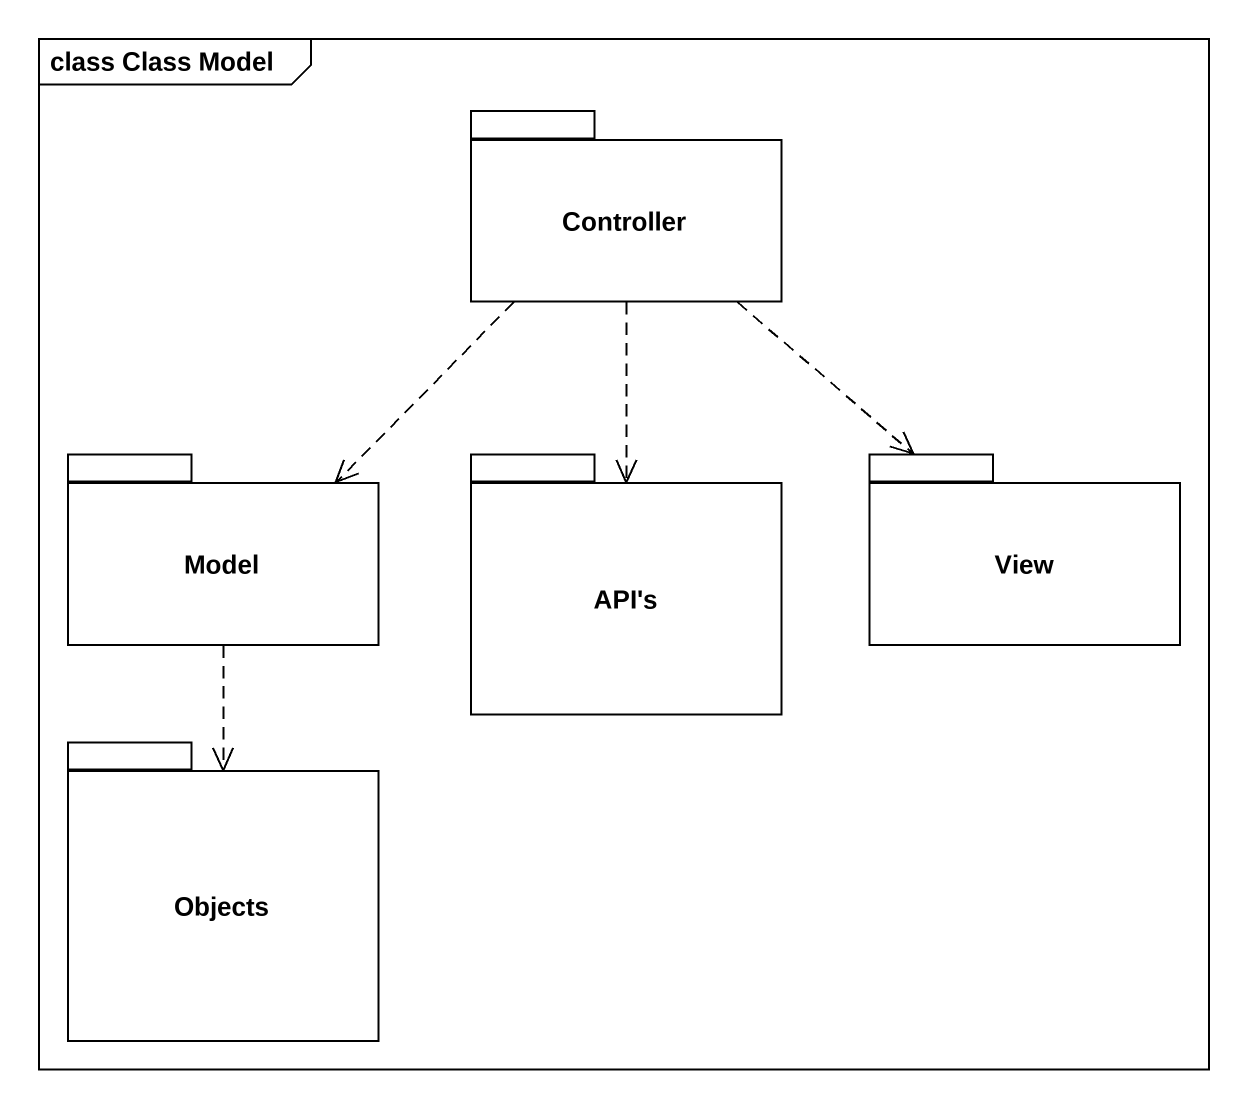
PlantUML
@startuml
mainframe class Class Model
package Controller {
}
package Model {
}
package "API's" as API_s {
}
package View {
}
package Objects {
}
Controller ..> Model
Controller ..> API_s
Controller ..> View
Model ..> Objects
@enduml
